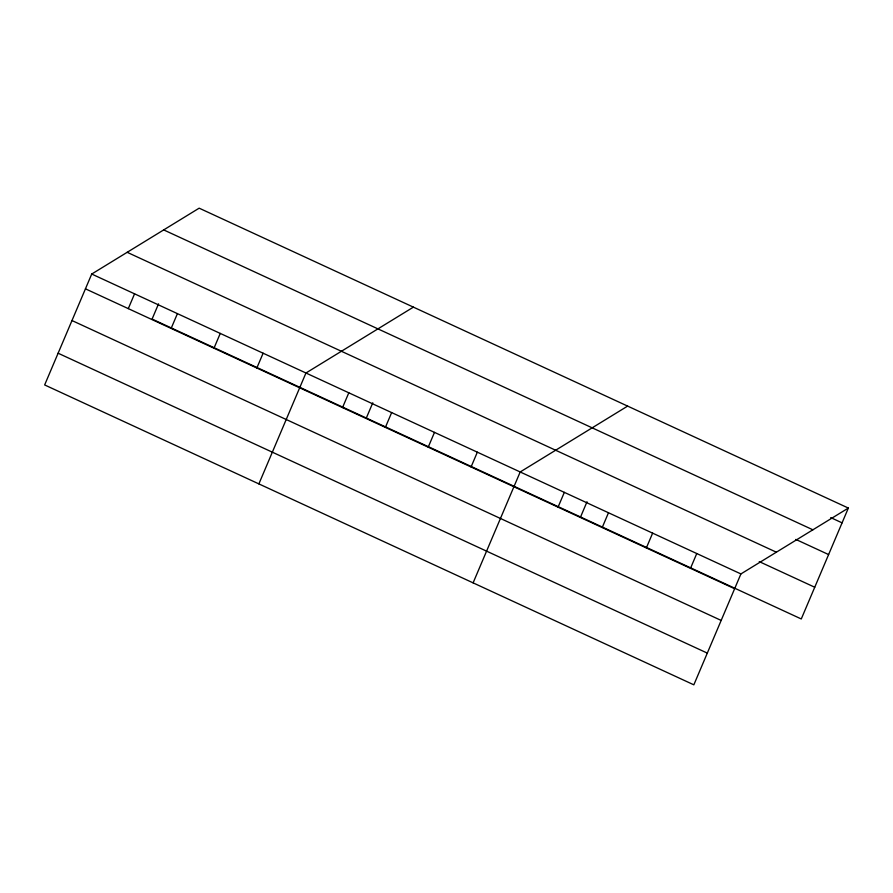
<?xml version="1.0" encoding="UTF-8"?>
<svg xmlns="http://www.w3.org/2000/svg" width="893" height="893" viewBox="0 0 893 893"><rect width="100%" height="100%" fill="white"/><g stroke="black" fill="none" stroke-linecap="round" stroke-linejoin="round"><path stroke-width="1.34" d="M91.722 274.039L44.65 384.939L693.839 684.831L740.911 573.931L848.35 508.061L199.161 208.169L91.722 274.039L740.911 573.931M128.291 308.621L134.564 293.83M158.552 303.843L152.089 319.069L801.278 618.961L848.35 508.061M171.143 328.412L177.417 313.633M213.985 348.203L220.258 333.424M256.838 367.994L263.111 353.215M258.881 483.894L305.953 373.006L413.392 307.136M342.521 407.588L348.806 392.797M366.32 418.036L372.783 402.81M385.374 427.379L391.647 412.588M428.216 447.17L434.489 432.379M471.069 466.961L477.342 452.182M473.111 582.861L520.184 471.973L627.623 406.103M558.058 507.146L564.331 492.367M580.55 516.991L587.014 501.766M602.206 527.54L608.479 512.761M646.353 547.934L652.627 533.143M690.49 568.328L696.763 553.537M830.724 517.605L842.077 522.851M163.709 229.914L812.898 529.806M795.819 539.417L828.615 554.564M127.174 252.306L776.363 552.198M759.24 561.608L814.74 587.237M85.449 288.83L734.638 588.721M71.987 320.542L721.176 620.434M58.112 353.215L707.301 653.107"/></g></svg>
